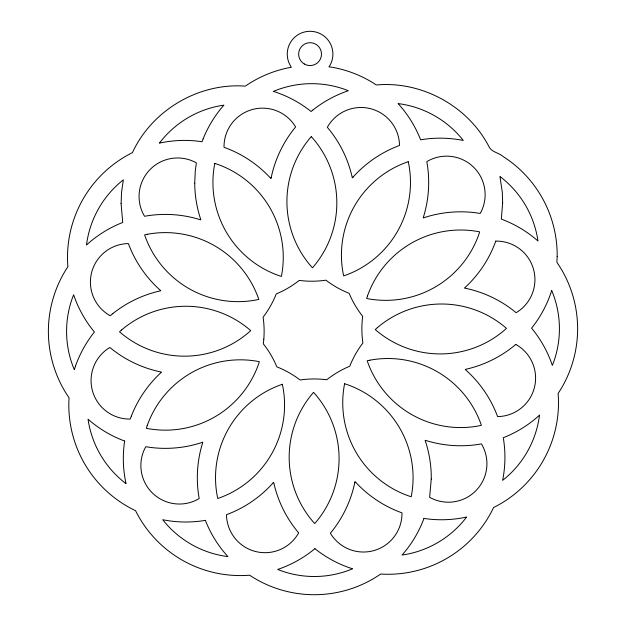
<?xml version="1.0" encoding="UTF-8"?>
<svg xmlns="http://www.w3.org/2000/svg" width="626" height="626" viewBox="0 0 626 626"><rect width="100%" height="100%" fill="white"/><g stroke="black" fill="none" stroke-linecap="round" stroke-linejoin="round"><path stroke-width="0.94" d="M121.084 203.614L122.735 222.465L120.349 223.412A116.976 116.976 0 0 0 89.189 242.606L86.505 244.993L86.552 244.539A98.775 98.775 0 0 1 120.309 182.315L123.369 179.811L121.585 191.924L121.084 203.614M194.733 183.183C194.796 195.617 196.893 208.028 200.852 219.812L200.281 219.742A116.976 116.976 0 0 0 147.806 215.735L144.551 216.283A38.515 38.515 0 0 1 196.376 162.862L195.234 171.493L194.733 183.183M431.259 479.031L429.624 497.31A38.515 38.515 0 0 0 481.449 443.889L478.194 444.437A116.976 116.976 0 0 1 425.719 440.43L425.148 440.36C429.319 452.794 431.431 465.916 431.259 479.031M502.647 202.879L501.332 219.131L503.273 219.851A116.976 116.976 0 0 1 537.961 241.002L537.327 237.097A98.775 98.775 0 0 0 500.307 176.751L499.955 176.532L502.295 192.135L502.647 202.879M557.163 256.441L556.897 262.31A116.976 116.976 0 0 1 558.329 393.128L558.11 393.339A116.976 116.976 0 0 1 493.945 507.35L493.64 507.42A116.976 116.976 0 0 1 381.07 574.073L380.772 573.987A116.976 116.976 0 0 1 249.954 575.419L249.743 575.192A116.976 116.976 0 0 1 135.732 511.027L135.662 510.73A116.976 116.976 0 0 1 69.016 398.152L69.103 397.862A116.976 116.976 0 0 1 67.671 267.044L67.89 266.832A116.976 116.976 0 0 1 132.055 152.822L132.422 152.65C151.922 110.215 198.763 82.624 245.329 86.138L246.128 85.574A116.976 116.976 0 0 1 291.2 67.279L291.027 66.7A22.826 22.826 0 0 1 295.128 36.879A22.826 22.826 0 0 1 325.23 37.051A22.826 22.826 0 0 1 328.986 66.919L331.819 67.209A116.976 116.976 0 0 1 373.526 83.141L376.257 84.979C421.634 80.77 467.896 106.029 488.89 146.484C491.308 152.126 498.883 152.674 503.296 156.649C508.312 159.826 513.054 163.441 517.53 167.353C525.824 174.677 533.094 183.175 539.017 192.526C551.068 211.486 557.476 233.975 557.163 256.441M263.828 339.096L263.327 343.885L264.125 344.871A98.775 98.775 0 0 1 274.924 362.477L276.888 366.875L278.069 367.329A98.775 98.775 0 0 1 296.215 377.173L300.12 380.005L301.364 379.802A98.775 98.775 0 0 1 322.007 379.254L326.803 379.755L327.781 378.957A98.775 98.775 0 0 1 345.388 368.166L349.785 366.202L350.239 365.021A98.775 98.775 0 0 1 360.083 346.867L362.916 342.97L362.72 341.718A98.775 98.775 0 0 1 362.172 321.075L362.673 316.286L361.875 315.301A98.775 98.775 0 0 1 351.076 297.702L349.112 293.297L347.931 292.843A98.775 98.775 0 0 1 329.785 282.999L325.88 280.174L324.636 280.37A98.775 98.775 0 0 1 303.993 280.918L299.197 280.417L298.219 281.215A98.775 98.775 0 0 1 280.612 292.013L276.215 293.97L275.761 295.151A98.775 98.775 0 0 1 265.917 313.305L263.084 317.202L263.28 318.454A98.775 98.775 0 0 1 263.828 339.096M539.495 415.179L539.448 415.633A98.775 98.775 0 0 1 505.691 477.865L502.631 480.361A116.976 116.976 0 0 0 503.601 439.749L503.257 437.707L505.651 436.76A116.976 116.976 0 0 0 536.811 417.565L539.495 415.179M202.722 442.238L202.66 442.801A116.976 116.976 0 0 0 198.645 495.276L199.201 498.539A38.515 38.515 0 0 1 145.772 446.706C164.74 449.953 184.49 448.388 202.722 442.238M423.34 217.371L423.278 217.934C441.51 211.784 461.26 210.219 480.228 213.466A38.515 38.515 0 0 0 426.799 161.641L427.355 164.896A116.976 116.976 0 0 1 423.34 217.371M124.668 441.04L124.292 443.591A116.976 116.976 0 0 0 125.333 480.173L126.061 483.687L125.693 483.421A98.775 98.775 0 0 1 88.673 423.074L88.039 419.17A116.976 116.976 0 0 0 122.727 440.321L124.668 441.04M271.23 177.44L271.011 178.512L270.557 178.167A116.976 116.976 0 0 0 227.113 148.456L224.022 147.306A38.515 38.515 0 0 1 295.621 126.953C283.555 141.476 275.127 158.973 271.23 177.44M354.872 482.2C351.045 500.87 342.555 518.555 330.379 533.219A38.515 38.515 0 0 0 401.978 512.866L398.887 511.716A116.976 116.976 0 0 1 355.443 482.004L354.989 481.66L354.872 482.2M214.796 163.417L214.569 164.481A98.775 98.775 0 0 0 278.766 275.565L281.387 276.418L281.614 275.354A98.775 98.775 0 0 0 217.418 164.27L214.796 163.417M344.613 383.754L344.386 384.818A98.775 98.775 0 0 0 408.582 495.902L411.204 496.754L411.431 495.69A98.775 98.775 0 0 0 347.234 384.607L344.613 383.754M551.678 290.581C547.359 304.197 540.52 317.014 531.576 328.165L532.898 329.753A116.976 116.976 0 0 1 552.359 365.412L553.767 361.718A98.775 98.775 0 0 0 551.882 290.949L551.678 290.581M147.18 425.664L146.335 428.294L147.4 428.513A98.775 98.775 0 0 0 258.483 364.324L259.336 361.695L258.264 361.468A98.775 98.775 0 0 0 147.18 425.664M367.517 295.855L366.664 298.477L367.736 298.704A98.775 98.775 0 0 0 478.82 234.507L479.665 231.886L478.6 231.659A98.775 98.775 0 0 0 367.517 295.855M75.433 366.233L74.298 369.637L74.118 369.223A98.775 98.775 0 0 1 72.233 298.453L73.641 294.76A116.976 116.976 0 0 0 93.102 330.418L94.424 332.015L92.828 334.034A116.976 116.976 0 0 0 75.433 366.233M131.374 415.969L130.224 419.068A38.515 38.515 0 0 1 109.871 347.469C124.668 359.77 142.564 368.284 161.422 372.079L161.085 372.533A116.976 116.976 0 0 0 131.374 415.969M495.776 241.104L494.626 244.203A116.976 116.976 0 0 1 464.915 287.639L464.578 288.101C483.436 291.888 501.332 300.41 516.129 312.703A38.515 38.515 0 0 0 495.776 241.104M423.958 518.414L423.239 520.355A116.976 116.976 0 0 1 402.088 555.043L405.992 554.409A98.775 98.775 0 0 0 466.339 517.397L466.605 517.029L463.091 517.749A116.976 116.976 0 0 1 426.502 518.79L423.958 518.414M203.168 138.8L202.041 141.758L199.498 141.382A116.976 116.976 0 0 0 162.909 142.423L159.395 143.143L159.661 142.775A98.775 98.775 0 0 1 220.008 105.763L223.92 105.145L221.964 107.398A116.976 116.976 0 0 0 203.168 138.8M353.15 177.009L352.422 177.823L352.203 177.299A116.976 116.976 0 0 0 329.44 129.848L327.328 127.305A38.515 38.515 0 0 1 399.513 145.475C381.805 152.024 365.756 162.956 353.15 177.009M273.21 482.756C260.557 497.013 244.359 508.085 226.487 514.697A38.515 38.515 0 0 0 298.672 532.867L296.56 530.324A116.976 116.976 0 0 1 273.797 482.873L273.578 482.349L273.21 482.756M311.286 136.648L310.559 137.454A98.775 98.775 0 0 0 310.613 265.753L312.46 267.803L313.188 266.997A98.775 98.775 0 0 0 313.133 138.698L311.286 136.648M313.54 392.369L312.812 393.183A98.775 98.775 0 0 0 312.867 521.481L314.714 523.524L315.441 522.718A98.775 98.775 0 0 0 315.387 394.419L313.54 392.369M121.608 329.949L119.558 331.796L120.372 332.531A98.775 98.775 0 0 0 248.671 332.476L250.721 330.63L249.907 329.902A98.775 98.775 0 0 0 121.608 329.949M377.329 327.695L375.279 329.542L376.093 330.278A98.775 98.775 0 0 0 504.392 330.223L506.442 328.376L505.628 327.648A98.775 98.775 0 0 0 377.329 327.695M312.671 110.192L311.075 111.506C299.932 102.57 287.107 95.731 273.492 91.404L273.859 91.208A98.775 98.775 0 0 1 344.629 89.322L348.33 90.723C335.426 95.082 323.306 101.694 312.671 110.192M112.766 313.649L110.215 315.754A38.515 38.515 0 0 1 128.393 243.577C135.059 261.621 146.296 277.944 160.733 290.66L160.217 290.887A116.976 116.976 0 0 0 112.766 313.649M515.785 344.417L513.234 346.522A116.976 116.976 0 0 1 465.783 369.285L465.267 369.512C479.704 382.228 490.94 398.551 497.607 416.595A38.515 38.515 0 0 0 515.785 344.417M314.925 548.666L313.329 549.98A116.976 116.976 0 0 1 277.67 569.449L281.371 570.849A98.775 98.775 0 0 0 352.141 568.971L352.555 568.784L349.144 567.657A116.976 116.976 0 0 1 316.944 550.262L314.925 548.666M408.238 161.704L407.197 162.04A98.775 98.775 0 0 0 343.095 273.179L343.674 275.878L344.707 275.542A98.775 98.775 0 0 0 408.809 164.403L408.238 161.704M282.326 384.294L281.293 384.63A98.775 98.775 0 0 0 217.191 495.769L217.762 498.468L218.803 498.132A98.775 98.775 0 0 0 282.905 386.993L282.326 384.294M147.313 234.273L144.622 234.852L144.958 235.885A98.775 98.775 0 0 0 256.097 299.987L258.788 299.416L258.452 298.375A98.775 98.775 0 0 0 147.313 234.273M369.903 360.185L367.212 360.756L367.548 361.797A98.775 98.775 0 0 0 478.687 425.899L481.378 425.32L481.042 424.287A98.775 98.775 0 0 0 369.903 360.185M422.66 139.481L420.617 139.833L420.085 138.448A116.976 116.976 0 0 0 398.504 104.026L398.097 103.595L398.543 103.642A98.775 98.775 0 0 1 460.775 137.391L463.279 140.459C449.93 137.783 436.119 137.446 422.66 139.481M205.383 520.347L203.34 520.691A116.976 116.976 0 0 1 162.721 519.713L165.225 522.78A98.775 98.775 0 0 0 227.457 556.537L227.903 556.584L225.524 553.9A116.976 116.976 0 0 1 206.33 522.733L205.383 520.347M304.306 63.993A11.425 11.425 0 0 0 321.506 54.196A11.425 11.425 0 0 0 304.424 44.196A11.425 11.425 0 0 0 304.306 63.993"/></g></svg>
